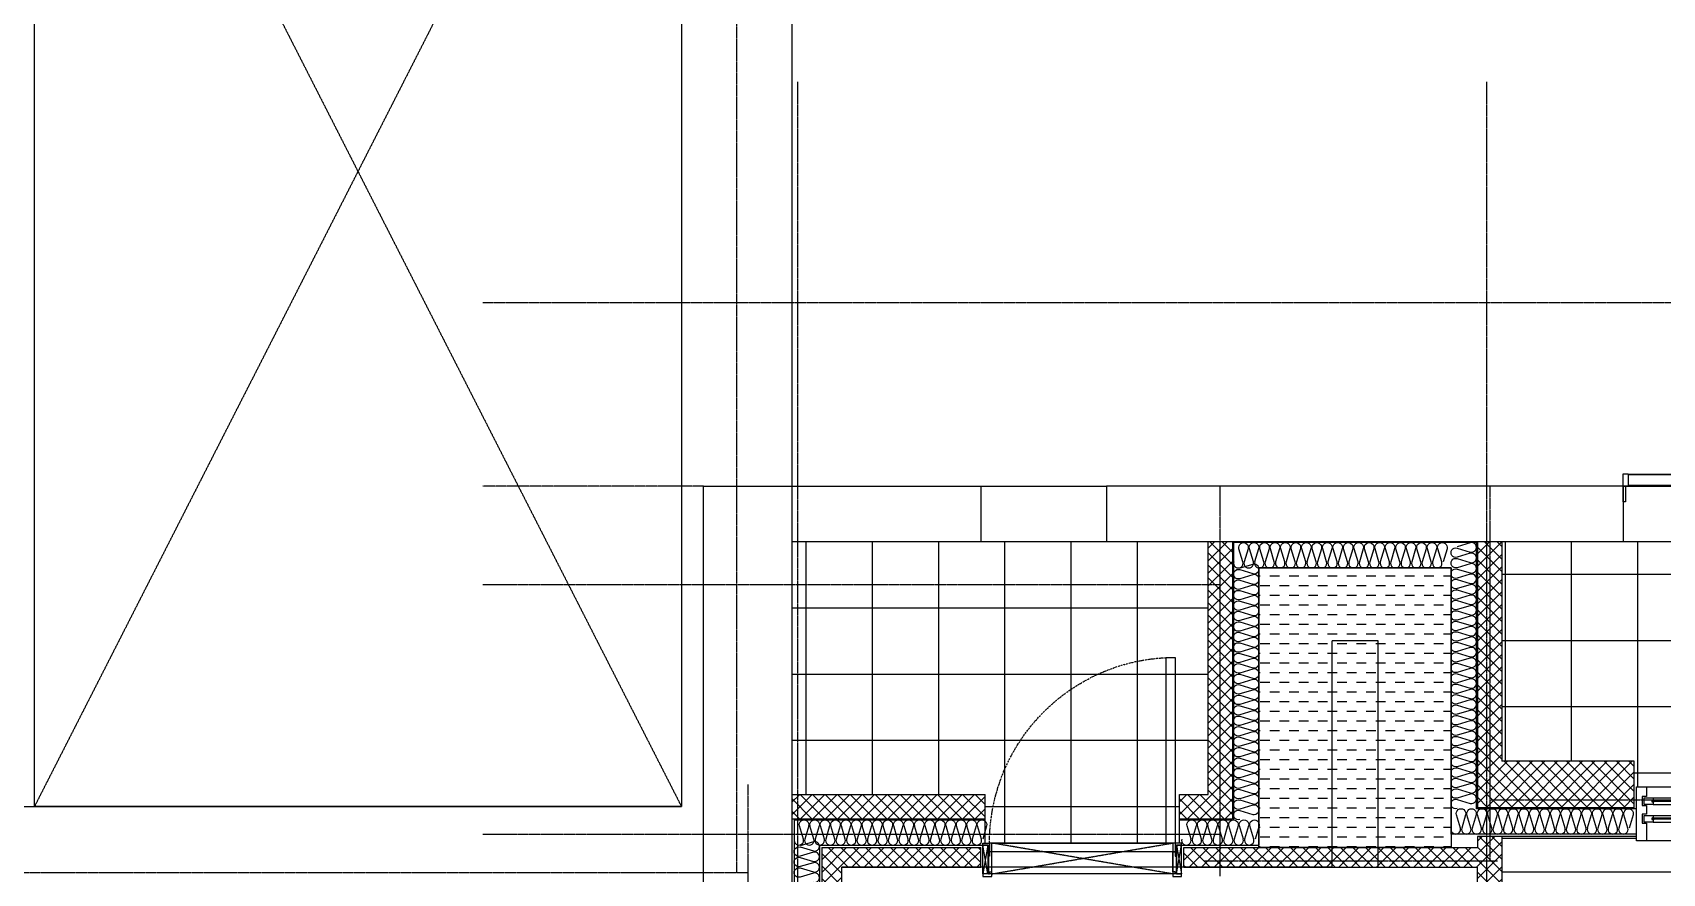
# Model space of a CAD drawing. Header units: millimetres. Extents: x 18456 to 179493, y -203649 to 469211.
# Drawn here: x 122248 to 129628, y 351515 to 355321 of the extents above; entities that cross this region are included whole.
import ezdxf

# ---------------------------------------------------------------- set-up
doc = ezdxf.new("R2010")
doc.units = ezdxf.units.MM
for name, pattern in [('X-평면도(기본형)$0$CEN', [52.5, 50, -1, 0.5, -1]), ('X-평면도(기본형)$0$CENN', [6.3, 4, -1, 0.3, -1]), ('X-평면도(기본형)$0$HID', [2.8, 1.8, -1]), ('X-평면도(기본형)$0$HID2', [7.5, 6, -1.5])]:
    doc.linetypes.add(name, pattern=pattern)
for name, color, linetype, true_color in [('X-평면도(기본형)$0$40HAT', 9, 'Continuous', 0x808080), ('X-평면도(기본형)$0$4ELE', 4, 'Continuous', 0x00ffff), ('X-평면도(기본형)$0$4GYP', 4, 'Continuous', 0x00ffff), ('X-평면도(기본형)$0$AHID', 5, 'X-평면도(기본형)$0$HID', 0x0000ff), ('X-평면도(기본형)$0$CEN', 1, 'X-평면도(기본형)$0$CEN', 0xff0000), ('X-평면도(기본형)$0$DOOR', 4, 'Continuous', 0x00ffff), ('X-평면도(기본형)$0$ETC', 9, 'Continuous', 0x808080), ('X-평면도(기본형)$0$FIN', 9, 'Continuous', 0x808080), ('X-평면도(기본형)$0$INS', 9, 'Continuous', 0x808080), ('X-평면도(기본형)$0$INSUL', 9, 'Continuous', 0x808080), ('X-평면도(기본형)$0$OPEN', 1, 'Continuous', 0xff0000), ('X-평면도(기본형)$0$TIL', 5, 'Continuous', 0x0000ff), ('X-평면도(기본형)$0$UIS', 7, 'X-평면도(기본형)$0$HID2', 0x000000), ('X-평면도(기본형)$0$W1', 2, 'Continuous', 0xffff00), ('X-평면도(기본형)$0$W2', 3, 'Continuous', 0x00ff00), ('X-평면도(기본형)$0$WID', 4, 'Continuous', 0x00ffff), ('X-평면도(기본형)$0$설비OPEN', 9, 'Continuous', 0x808080)]:
    doc.layers.add(name, color=color, linetype=linetype, true_color=true_color)
pattern_1 = [(315, (-174175.336, 75338.112), (28.2842712, 28.2842712), []), (45, (-174175.336, 75338.112), (-28.2842712, 28.2842712), [])]

# ---------------------------------------------------------------- blocks, each defined once
blk = doc.blocks.new('X-평면도(기본형)$0$DW1500')
at = {"layer": 'X-평면도(기본형)$0$WID', "color": 8, "true_color": 0x808080}
for p, q in [((1455, 0), (45, 0)), ((766.5, -63), (1428.5, -63)), ((766.5, -63), (766.5, -67)), ((766.5, -67), (1428.5, -67)), ((1428.5, -63), (1428.5, -67)), ((71.5, -98), (733.5, -98)), ((71.5, -98), (71.5, -102)), ((71.5, -102), (733.5, -102)), ((733.5, -98), (733.5, -102)), ((766.5, -143), (1428.5, -143)), ((766.5, -143), (766.5, -147)), ((766.5, -147), (1428.5, -147)), ((1428.5, -143), (1428.5, -147)), ((71.5, -178), (733.5, -178)), ((71.5, -178), (71.5, -182)), ((71.5, -182), (733.5, -182)), ((733.5, -178), (733.5, -182)), ((45, -245), (1455, -245))]:
    blk.add_line(p, q, dxfattribs=at)
at = {"layer": 'X-평면도(기본형)$0$WID', "color": 1, "true_color": 0xff0000}
blk.add_line((750, 50), (750, -295), dxfattribs=at)
at = {"layer": 'X-평면도(기본형)$0$WID'}
for p, q in [((1425, -50), (770, -50)), ((730, -85), (75, -85)), ((730, -115), (75, -115)), ((1425, -80), (770, -80)), ((1425, -130), (770, -130)), ((730, -165), (75, -165)), ((730, -195), (75, -195)), ((1425, -160), (770, -160))]:
    blk.add_line(p, q, dxfattribs=at)
for points in [[(0, -245), (45, -245), (45, -200), (25, -200), (25, -160), (45, -160), (45, -120), (25, -120), (25, -80), (45, -80), (45, 0), (0, 0)], [(1500, 0), (1455, 0), (1455, -45), (1475, -45), (1475, -85), (1455, -85), (1455, -125), (1475, -125), (1475, -165), (1455, -165), (1455, -245), (1500, -245)], [(770, -80), (730, -80), (730, -50), (770, -50), (770, -60), (764.5, -61.8), (764.5, -68.2), (770, -70)], [(1425, -80), (1465, -80), (1465, -50), (1425, -50), (1425, -60), (1430.5, -61.8), (1430.5, -68.2), (1425, -70)], [(75, -115), (35, -115), (35, -85), (75, -85), (75, -95), (69.5, -96.8), (69.5, -103.2), (75, -105)], [(730, -115), (770, -115), (770, -85), (730, -85), (730, -95), (735.5, -96.8), (735.5, -103.2), (730, -105)], [(770, -160), (730, -160), (730, -130), (770, -130), (770, -140), (764.5, -141.8), (764.5, -148.2), (770, -150)], [(1425, -160), (1465, -160), (1465, -130), (1425, -130), (1425, -140), (1430.5, -141.8), (1430.5, -148.2), (1425, -150)], [(75, -195), (35, -195), (35, -165), (75, -165), (75, -175), (69.5, -176.8), (69.5, -183.2), (75, -185)], [(730, -195), (770, -195), (770, -165), (730, -165), (730, -175), (735.5, -176.8), (735.5, -183.2), (730, -185)]]:
    blk.add_lwpolyline(points, close=True, dxfattribs=at)
at = {"layer": 'X-평면도(기본형)$0$WID', "color": 8, "true_color": 0x808080}
for points in [[(770, -59.2), (772.7, -60.6), (773.3, -61.6), (773.8, -63)], [(770, -70.8), (772.7, -69.4), (773.3, -68.4), (773.8, -67)], [(1425, -59.2), (1422.3, -60.6), (1421.7, -61.6), (1421.2, -63)], [(1425, -70.8), (1422.3, -69.4), (1421.7, -68.4), (1421.2, -67)], [(75, -94.2), (77.7, -95.6), (78.3, -96.6), (78.8, -98)], [(75, -105.8), (77.7, -104.4), (78.3, -103.4), (78.8, -102)], [(730, -94.2), (727.3, -95.6), (726.7, -96.6), (726.2, -98)], [(730, -105.8), (727.3, -104.4), (726.7, -103.4), (726.2, -102)], [(770, -139.2), (772.7, -140.6), (773.3, -141.6), (773.8, -143)], [(770, -150.8), (772.7, -149.4), (773.3, -148.4), (773.8, -147)], [(1425, -139.2), (1422.3, -140.6), (1421.7, -141.6), (1421.2, -143)], [(1425, -150.8), (1422.3, -149.4), (1421.7, -148.4), (1421.2, -147)], [(75, -174.2), (77.7, -175.6), (78.3, -176.6), (78.8, -178)], [(75, -185.8), (77.7, -184.4), (78.3, -183.4), (78.8, -182)], [(730, -174.2), (727.3, -175.6), (726.7, -176.6), (726.2, -178)], [(730, -185.8), (727.3, -184.4), (726.7, -183.4), (726.2, -182)]]:
    blk.add_lwpolyline(points, dxfattribs=at)
blk = doc.blocks.new('U268 (X-평면도(기본형)$0$ins-l)')
at = {"layer": 'X-평면도(기본형)$0$INSUL', "color": 8, "true_color": 0x808080}
for p, q in [((36.9, 24.2), (21.4, 75.8)), ((57.5, 75.8), (42, 24.2)), ((78.1, 24.2), (62.6, 75.8)), ((98.7, 75.8), (83.2, 24.2)), ((119.3, 24.2), (103.8, 75.8)), ((139.9, 75.8), (124.5, 24.2)), ((160.5, 24.2), (145.1, 75.8)), ((181.1, 75.8), (165.7, 24.2)), ((201.7, 24.2), (186.3, 75.8)), ((222.3, 75.8), (206.9, 24.2)), ((243, 24.2), (227.5, 75.8)), ((263.6, 75.8), (248.1, 24.2)), ((284.2, 24.2), (268.7, 75.8)), ((304.8, 75.8), (289.3, 24.2)), ((325.4, 24.2), (309.9, 75.8)), ((346, 75.8), (330.6, 24.2)), ((366.6, 24.2), (351.2, 75.8)), ((387.2, 75.8), (371.8, 24.2)), ((407.8, 24.2), (392.4, 75.8)), ((428.4, 75.8), (413, 24.2)), ((449.1, 24.2), (433.6, 75.8)), ((469.7, 75.8), (454.2, 24.2)), ((490.3, 24.2), (474.8, 75.8)), ((510.9, 75.8), (495.4, 24.2)), ((531.5, 24.2), (516, 75.8)), ((552.1, 75.8), (536.6, 24.2)), ((572.7, 24.2), (557.3, 75.8)), ((593.3, 75.8), (577.9, 24.2)), ((613.9, 24.2), (598.5, 75.8)), ((634.5, 75.8), (619.1, 24.2)), ((655.2, 24.2), (639.7, 75.8)), ((675.8, 75.8), (660.3, 24.2)), ((696.4, 24.2), (680.9, 75.8)), ((717, 75.8), (701.5, 24.2)), ((737.6, 24.2), (722.1, 75.8)), ((758.2, 75.8), (742.7, 24.2))]:
    blk.add_line(p, q, dxfattribs=at)
at = {"layer": 'X-평면도(기본형)$0$INSUL', "color": 8, "true_color": 0x808080, "extrusion": (0, 0, -1)}
for centre in [(-39.4, 81.2), (-80.7, 81.2), (-121.9, 81.2), (-163.1, 81.2), (-204.3, 81.2), (-245.5, 81.2), (-286.8, 81.2), (-328, 81.2), (-369.2, 81.2), (-410.4, 81.2), (-451.6, 81.2), (-492.9, 81.2), (-534.1, 81.2), (-575.3, 81.2), (-616.5, 81.2), (-657.7, 81.2), (-699, 81.2), (-740.2, 81.2)]:
    blk.add_arc(centre, 18.8, 343.30076, 196.69924, dxfattribs=at)
at = {"layer": 'X-평면도(기본형)$0$INSUL', "color": 8, "true_color": 0x808080}
for centre in [(18.8, 18.8), (60, 18.8), (101.3, 18.8), (142.5, 18.8), (183.7, 18.8), (224.9, 18.8), (266.1, 18.8), (307.4, 18.8), (348.6, 18.8), (389.8, 18.8), (431, 18.8), (472.2, 18.8), (513.5, 18.8), (554.7, 18.8), (595.9, 18.8), (637.1, 18.8), (678.3, 18.8), (719.6, 18.8)]:
    blk.add_arc(centre, 18.8, 163.30076, 16.69924, dxfattribs=at)
blk = doc.blocks.new('U267 (X-평면도(기본형)$0$ins-l)')
at = {"layer": 'X-평면도(기본형)$0$INSUL', "color": 8, "true_color": 0x808080}
for p, q in [((36.9, 24.2), (21.4, 75.8)), ((57.5, 75.8), (42, 24.2)), ((78.1, 24.2), (62.6, 75.8)), ((98.7, 75.8), (83.2, 24.2)), ((119.3, 24.2), (103.8, 75.8)), ((139.9, 75.8), (124.5, 24.2)), ((160.5, 24.2), (145.1, 75.8)), ((181.1, 75.8), (165.7, 24.2)), ((201.7, 24.2), (186.3, 75.8)), ((222.3, 75.8), (206.9, 24.2)), ((243, 24.2), (227.5, 75.8)), ((263.6, 75.8), (248.1, 24.2)), ((284.2, 24.2), (268.7, 75.8)), ((304.8, 75.8), (289.3, 24.2))]:
    blk.add_line(p, q, dxfattribs=at)
at = {"layer": 'X-평면도(기본형)$0$INSUL', "color": 8, "true_color": 0x808080, "extrusion": (0, 0, -1)}
for centre in [(-39.4, 81.2), (-80.7, 81.2), (-121.9, 81.2), (-163.1, 81.2), (-204.3, 81.2), (-245.5, 81.2), (-286.8, 81.2)]:
    blk.add_arc(centre, 18.8, 343.30076, 196.69924, dxfattribs=at)
at = {"layer": 'X-평면도(기본형)$0$INSUL', "color": 8, "true_color": 0x808080}
for centre in [(18.8, 18.8), (60, 18.8), (101.3, 18.8), (142.5, 18.8), (183.7, 18.8), (224.9, 18.8), (266.1, 18.8)]:
    blk.add_arc(centre, 18.8, 163.30076, 16.69924, dxfattribs=at)
blk = doc.blocks.new('U144 (X-평면도(기본형)$0$ins-l)')
at = {"layer": 'X-평면도(기본형)$0$INSUL', "color": 8, "true_color": 0x808080}
for p, q in [((36.9, 24.2), (21.4, 75.8)), ((57.5, 75.8), (42, 24.2)), ((78.1, 24.2), (62.6, 75.8)), ((98.7, 75.8), (83.2, 24.2)), ((119.3, 24.2), (103.8, 75.8)), ((139.9, 75.8), (124.5, 24.2)), ((160.5, 24.2), (145.1, 75.8)), ((181.1, 75.8), (165.7, 24.2)), ((201.7, 24.2), (186.3, 75.8)), ((222.3, 75.8), (206.9, 24.2)), ((243, 24.2), (227.5, 75.8)), ((263.6, 75.8), (248.1, 24.2)), ((284.2, 24.2), (268.7, 75.8)), ((304.8, 75.8), (289.3, 24.2)), ((325.4, 24.2), (309.9, 75.8)), ((346, 75.8), (330.6, 24.2)), ((366.6, 24.2), (351.2, 75.8)), ((387.2, 75.8), (371.8, 24.2)), ((407.8, 24.2), (392.4, 75.8)), ((428.4, 75.8), (413, 24.2)), ((449.1, 24.2), (433.6, 75.8)), ((469.7, 75.8), (454.2, 24.2)), ((490.3, 24.2), (474.8, 75.8)), ((510.9, 75.8), (495.4, 24.2)), ((531.5, 24.2), (516, 75.8)), ((552.1, 75.8), (536.6, 24.2)), ((572.7, 24.2), (557.3, 75.8)), ((593.3, 75.8), (577.9, 24.2)), ((613.9, 24.2), (598.5, 75.8)), ((634.5, 75.8), (619.1, 24.2)), ((655.2, 24.2), (639.7, 75.8)), ((675.8, 75.8), (660.3, 24.2)), ((696.4, 24.2), (680.9, 75.8)), ((717, 75.8), (701.5, 24.2)), ((737.6, 24.2), (722.1, 75.8)), ((758.2, 75.8), (742.7, 24.2)), ((778.8, 24.2), (763.4, 75.8)), ((799.4, 75.8), (784, 24.2)), ((820, 24.2), (804.6, 75.8)), ((840.6, 75.8), (825.2, 24.2)), ((861.3, 24.2), (845.8, 75.8)), ((881.9, 75.8), (866.4, 24.2)), ((902.5, 24.2), (887, 75.8)), ((923.1, 75.8), (907.6, 24.2)), ((943.7, 24.2), (928.2, 75.8)), ((964.3, 75.8), (948.8, 24.2)), ((984.9, 24.2), (969.5, 75.8)), ((1005.5, 75.8), (990.1, 24.2))]:
    blk.add_line(p, q, dxfattribs=at)
at = {"layer": 'X-평면도(기본형)$0$INSUL', "color": 8, "true_color": 0x808080, "extrusion": (0, 0, -1)}
for centre in [(-39.4, 81.2), (-80.7, 81.2), (-121.9, 81.2), (-163.1, 81.2), (-204.3, 81.2), (-245.5, 81.2), (-286.8, 81.2), (-328, 81.2), (-369.2, 81.2), (-410.4, 81.2), (-451.6, 81.2), (-492.9, 81.2), (-534.1, 81.2), (-575.3, 81.2), (-616.5, 81.2), (-657.7, 81.2), (-699, 81.2), (-740.2, 81.2), (-781.4, 81.2), (-822.6, 81.2), (-863.8, 81.2), (-905.1, 81.2), (-946.3, 81.2), (-987.5, 81.2)]:
    blk.add_arc(centre, 18.8, 343.30076, 196.69924, dxfattribs=at)
at = {"layer": 'X-평면도(기본형)$0$INSUL', "color": 8, "true_color": 0x808080}
for centre in [(18.8, 18.8), (60, 18.8), (101.3, 18.8), (142.5, 18.8), (183.7, 18.8), (224.9, 18.8), (266.1, 18.8), (307.4, 18.8), (348.6, 18.8), (389.8, 18.8), (431, 18.8), (472.2, 18.8), (513.5, 18.8), (554.7, 18.8), (595.9, 18.8), (637.1, 18.8), (678.3, 18.8), (719.6, 18.8), (760.8, 18.8), (802, 18.8), (843.2, 18.8), (884.4, 18.8), (925.7, 18.8), (966.9, 18.8)]:
    blk.add_arc(centre, 18.8, 163.30076, 16.69924, dxfattribs=at)
blk = doc.blocks.new('U128 (X-평면도(기본형)$0$ins-l)')
at = {"layer": 'X-평면도(기본형)$0$INSUL', "color": 8, "true_color": 0x808080}
for p, q in [((36.9, 24.2), (21.4, 75.8)), ((57.5, 75.8), (42, 24.2)), ((78.1, 24.2), (62.6, 75.8)), ((98.7, 75.8), (83.2, 24.2)), ((119.3, 24.2), (103.8, 75.8)), ((139.9, 75.8), (124.5, 24.2)), ((160.5, 24.2), (145.1, 75.8)), ((181.1, 75.8), (165.7, 24.2)), ((201.7, 24.2), (186.3, 75.8)), ((222.3, 75.8), (206.9, 24.2)), ((243, 24.2), (227.5, 75.8)), ((263.6, 75.8), (248.1, 24.2)), ((284.2, 24.2), (268.7, 75.8)), ((304.8, 75.8), (289.3, 24.2)), ((325.4, 24.2), (309.9, 75.8)), ((346, 75.8), (330.6, 24.2)), ((366.6, 24.2), (351.2, 75.8)), ((387.2, 75.8), (371.8, 24.2)), ((407.8, 24.2), (392.4, 75.8)), ((428.4, 75.8), (413, 24.2)), ((449.1, 24.2), (433.6, 75.8)), ((469.7, 75.8), (454.2, 24.2)), ((490.3, 24.2), (474.8, 75.8)), ((510.9, 75.8), (495.4, 24.2)), ((531.5, 24.2), (516, 75.8)), ((552.1, 75.8), (536.6, 24.2)), ((572.7, 24.2), (557.3, 75.8)), ((593.3, 75.8), (577.9, 24.2)), ((613.9, 24.2), (598.5, 75.8)), ((634.5, 75.8), (619.1, 24.2)), ((655.2, 24.2), (639.7, 75.8)), ((675.8, 75.8), (660.3, 24.2)), ((696.4, 24.2), (680.9, 75.8)), ((717, 75.8), (701.5, 24.2)), ((737.6, 24.2), (722.1, 75.8)), ((758.2, 75.8), (742.7, 24.2)), ((778.8, 24.2), (763.4, 75.8)), ((799.4, 75.8), (784, 24.2)), ((820, 24.2), (804.6, 75.8)), ((840.6, 75.8), (825.2, 24.2))]:
    blk.add_line(p, q, dxfattribs=at)
at = {"layer": 'X-평면도(기본형)$0$INSUL', "color": 8, "true_color": 0x808080, "extrusion": (0, 0, -1)}
for centre in [(-39.4, 81.2), (-80.7, 81.2), (-121.9, 81.2), (-163.1, 81.2), (-204.3, 81.2), (-245.5, 81.2), (-286.8, 81.2), (-328, 81.2), (-369.2, 81.2), (-410.4, 81.2), (-451.6, 81.2), (-492.9, 81.2), (-534.1, 81.2), (-575.3, 81.2), (-616.5, 81.2), (-657.7, 81.2), (-699, 81.2), (-740.2, 81.2), (-781.4, 81.2), (-822.6, 81.2)]:
    blk.add_arc(centre, 18.8, 343.30076, 196.69924, dxfattribs=at)
at = {"layer": 'X-평면도(기본형)$0$INSUL', "color": 8, "true_color": 0x808080}
for centre in [(18.8, 18.8), (60, 18.8), (101.3, 18.8), (142.5, 18.8), (183.7, 18.8), (224.9, 18.8), (266.1, 18.8), (307.4, 18.8), (348.6, 18.8), (389.8, 18.8), (431, 18.8), (472.2, 18.8), (513.5, 18.8), (554.7, 18.8), (595.9, 18.8), (637.1, 18.8), (678.3, 18.8), (719.6, 18.8), (760.8, 18.8), (802, 18.8)]:
    blk.add_arc(centre, 18.8, 163.30076, 16.69924, dxfattribs=at)
blk = doc.blocks.new('U143 (X-평면도(기본형)$0$ins-l)')
at = {"layer": 'X-평면도(기본형)$0$INSUL', "color": 8, "true_color": 0x808080}
for p, q in [((36.9, 24.2), (21.4, 75.8)), ((57.5, 75.8), (42, 24.2)), ((78.1, 24.2), (62.6, 75.8)), ((98.7, 75.8), (83.2, 24.2)), ((119.3, 24.2), (103.8, 75.8)), ((139.9, 75.8), (124.5, 24.2)), ((160.5, 24.2), (145.1, 75.8)), ((181.1, 75.8), (165.7, 24.2)), ((201.7, 24.2), (186.3, 75.8)), ((222.3, 75.8), (206.9, 24.2)), ((243, 24.2), (227.5, 75.8)), ((263.6, 75.8), (248.1, 24.2)), ((284.2, 24.2), (268.7, 75.8)), ((304.8, 75.8), (289.3, 24.2)), ((325.4, 24.2), (309.9, 75.8)), ((346, 75.8), (330.6, 24.2)), ((366.6, 24.2), (351.2, 75.8)), ((387.2, 75.8), (371.8, 24.2)), ((407.8, 24.2), (392.4, 75.8)), ((428.4, 75.8), (413, 24.2)), ((449.1, 24.2), (433.6, 75.8)), ((469.7, 75.8), (454.2, 24.2)), ((490.3, 24.2), (474.8, 75.8)), ((510.9, 75.8), (495.4, 24.2)), ((531.5, 24.2), (516, 75.8)), ((552.1, 75.8), (536.6, 24.2)), ((572.7, 24.2), (557.3, 75.8)), ((593.3, 75.8), (577.9, 24.2)), ((613.9, 24.2), (598.5, 75.8)), ((634.5, 75.8), (619.1, 24.2)), ((655.2, 24.2), (639.7, 75.8)), ((675.8, 75.8), (660.3, 24.2)), ((696.4, 24.2), (680.9, 75.8)), ((717, 75.8), (701.5, 24.2)), ((737.6, 24.2), (722.1, 75.8)), ((758.2, 75.8), (742.7, 24.2)), ((778.8, 24.2), (763.4, 75.8)), ((799.4, 75.8), (784, 24.2)), ((820, 24.2), (804.6, 75.8)), ((840.6, 75.8), (825.2, 24.2)), ((861.3, 24.2), (845.8, 75.8)), ((881.9, 75.8), (866.4, 24.2)), ((902.5, 24.2), (887, 75.8)), ((923.1, 75.8), (907.6, 24.2)), ((943.7, 24.2), (928.2, 75.8)), ((964.3, 75.8), (948.8, 24.2)), ((984.9, 24.2), (969.5, 75.8)), ((1005.5, 75.8), (990.1, 24.2)), ((1026.1, 24.2), (1010.7, 75.8)), ((1046.7, 75.8), (1031.3, 24.2))]:
    blk.add_line(p, q, dxfattribs=at)
at = {"layer": 'X-평면도(기본형)$0$INSUL', "color": 8, "true_color": 0x808080, "extrusion": (0, 0, -1)}
for centre in [(-39.4, 81.2), (-80.7, 81.2), (-121.9, 81.2), (-163.1, 81.2), (-204.3, 81.2), (-245.5, 81.2), (-286.8, 81.2), (-328, 81.2), (-369.2, 81.2), (-410.4, 81.2), (-451.6, 81.2), (-492.9, 81.2), (-534.1, 81.2), (-575.3, 81.2), (-616.5, 81.2), (-657.7, 81.2), (-699, 81.2), (-740.2, 81.2), (-781.4, 81.2), (-822.6, 81.2), (-863.8, 81.2), (-905.1, 81.2), (-946.3, 81.2), (-987.5, 81.2), (-1028.7, 81.2)]:
    blk.add_arc(centre, 18.8, 343.30076, 196.69924, dxfattribs=at)
at = {"layer": 'X-평면도(기본형)$0$INSUL', "color": 8, "true_color": 0x808080}
for centre in [(18.8, 18.8), (60, 18.8), (101.3, 18.8), (142.5, 18.8), (183.7, 18.8), (224.9, 18.8), (266.1, 18.8), (307.4, 18.8), (348.6, 18.8), (389.8, 18.8), (431, 18.8), (472.2, 18.8), (513.5, 18.8), (554.7, 18.8), (595.9, 18.8), (637.1, 18.8), (678.3, 18.8), (719.6, 18.8), (760.8, 18.8), (802, 18.8), (843.2, 18.8), (884.4, 18.8), (925.7, 18.8), (966.9, 18.8), (1008.1, 18.8)]:
    blk.add_arc(centre, 18.8, 163.30076, 16.69924, dxfattribs=at)
blk = doc.blocks.new('X-평면도(기본형)$0$pd900')
at = {"layer": 'X-평면도(기본형)$0$DOOR', "color": 1, "true_color": 0xff0000}
for p, q in [((23, 0), (0, 130)), ((23, 130), (0, 0)), ((877, 0), (900, 130)), ((877, 130), (900, 0))]:
    blk.add_line(p, q, dxfattribs=at)
at = {"layer": 'X-평면도(기본형)$0$DOOR'}
for p, q in [((30, 140), (870, 140)), ((30, 100), (870, 100))]:
    blk.add_line(p, q, dxfattribs=at)
at = {"layer": 'X-평면도(기본형)$0$DOOR', "color": 1, "linetype": 'X-평면도(기본형)$0$HID', "true_color": 0xff0000}
for p, q in [((40, 0), (860, 140)), ((860, 0), (40, 140))]:
    blk.add_line(p, q, dxfattribs=at)
at = {"layer": 'X-평면도(기본형)$0$DOOR', "color": 6, "true_color": 0xff00ff}
blk.add_lwpolyline([(30, 140), (70, 140), (70, 980), (30, 980)], close=True, dxfattribs=at)
at = {"layer": 'X-평면도(기본형)$0$DOOR'}
for points in [[(0, 130), (0, 140), (30, 140), (30, 85), (25, 85), (25, 130)], [(0, 0), (0, 130), (23, 130), (23, 0)], [(40, 100), (30, 100), (30, 80), (25, 80), (25, 0), (30, 0), (30, 10), (40, 10)], [(860, 100), (870, 100), (870, 80), (875, 80), (875, 0), (870, 0), (870, 10), (860, 10)], [(900, 130), (900, 140), (870, 140), (870, 85), (875, 85), (875, 130)], [(900, 0), (900, 130), (877, 130), (877, 0)], [(0, 0), (40, 0), (40, -12), (0, -12)], [(860, 0), (900, 0), (900, -12), (860, -12)]]:
    blk.add_lwpolyline(points, close=True, dxfattribs=at)
at = {"layer": 'X-평면도(기본형)$0$DOOR', "color": 1, "linetype": 'X-평면도(기본형)$0$HID', "true_color": 0xff0000}
blk.add_lwpolyline([(40, 0), (860, 0), (860, 140), (40, 140)], close=True, dxfattribs=at)
at = {"layer": 'X-평면도(기본형)$0$DOOR', "color": 1, "linetype": 'X-평면도(기본형)$0$CENN', "ltscale": 2, "true_color": 0xff0000}
blk.add_arc((30, 140), 840, 0, 87.2706, dxfattribs=at)
blk = doc.blocks.new('U139 (X-평면도(기본형)$0$ins-l)')
at = {"layer": 'X-평면도(기본형)$0$INSUL', "color": 8, "true_color": 0x808080}
for p, q in [((6446.5, 75.8), (6431.1, 24.2)), ((6467.1, 24.2), (6451.7, 75.8)), ((6487.7, 75.8), (6472.3, 24.2)), ((6508.3, 24.2), (6492.9, 75.8)), ((6529, 75.8), (6513.5, 24.2)), ((6549.6, 24.2), (6534.1, 75.8)), ((6570.2, 75.8), (6554.7, 24.2))]:
    blk.add_line(p, q, dxfattribs=at)
at = {"layer": 'X-평면도(기본형)$0$INSUL', "color": 8, "true_color": 0x808080, "extrusion": (0, 0, -1)}
for centre in [(-6428.5, 81.2), (-6469.7, 81.2), (-6510.9, 81.2), (-6552.1, 81.2)]:
    blk.add_arc(centre, 18.8, 343.30076, 196.69924, dxfattribs=at)
at = {"layer": 'X-평면도(기본형)$0$INSUL', "color": 8, "true_color": 0x808080}
for centre in [(6449.1, 18.8), (6490.3, 18.8), (6531.5, 18.8)]:
    blk.add_arc(centre, 18.8, 163.30076, 16.69924, dxfattribs=at)
blk = doc.blocks.new('U151 (X-평면도(기본형)$0$ins-l)')
at = {"layer": 'X-평면도(기본형)$0$INSUL', "color": 8, "true_color": 0x808080}
for p, q in [((36.9, 24.2), (21.4, 75.8)), ((57.5, 75.8), (42, 24.2)), ((78.1, 24.2), (62.6, 75.8)), ((98.7, 75.8), (83.2, 24.2)), ((119.3, 24.2), (103.8, 75.8)), ((139.9, 75.8), (124.5, 24.2)), ((160.5, 24.2), (145.1, 75.8)), ((181.1, 75.8), (165.7, 24.2)), ((201.7, 24.2), (186.3, 75.8)), ((222.3, 75.8), (206.9, 24.2)), ((243, 24.2), (227.5, 75.8)), ((263.6, 75.8), (248.1, 24.2)), ((284.2, 24.2), (268.7, 75.8)), ((304.8, 75.8), (289.3, 24.2)), ((325.4, 24.2), (309.9, 75.8)), ((346, 75.8), (330.6, 24.2)), ((366.6, 24.2), (351.2, 75.8)), ((387.2, 75.8), (371.8, 24.2)), ((407.8, 24.2), (392.4, 75.8)), ((428.4, 75.8), (413, 24.2)), ((449.1, 24.2), (433.6, 75.8)), ((469.7, 75.8), (454.2, 24.2)), ((490.3, 24.2), (474.8, 75.8)), ((510.9, 75.8), (495.4, 24.2)), ((531.5, 24.2), (516, 75.8)), ((552.1, 75.8), (536.6, 24.2)), ((572.7, 24.2), (557.3, 75.8)), ((593.3, 75.8), (577.9, 24.2)), ((613.9, 24.2), (598.5, 75.8)), ((634.5, 75.8), (619.1, 24.2)), ((655.2, 24.2), (639.7, 75.8)), ((675.8, 75.8), (660.3, 24.2)), ((696.4, 24.2), (680.9, 75.8)), ((717, 75.8), (701.5, 24.2))]:
    blk.add_line(p, q, dxfattribs=at)
at = {"layer": 'X-평면도(기본형)$0$INSUL', "color": 8, "true_color": 0x808080, "extrusion": (0, 0, -1)}
for centre in [(-39.4, 81.2), (-80.7, 81.2), (-121.9, 81.2), (-163.1, 81.2), (-204.3, 81.2), (-245.5, 81.2), (-286.8, 81.2), (-328, 81.2), (-369.2, 81.2), (-410.4, 81.2), (-451.6, 81.2), (-492.9, 81.2), (-534.1, 81.2), (-575.3, 81.2), (-616.5, 81.2), (-657.7, 81.2), (-699, 81.2)]:
    blk.add_arc(centre, 18.8, 343.30076, 196.69924, dxfattribs=at)
at = {"layer": 'X-평면도(기본형)$0$INSUL', "color": 8, "true_color": 0x808080}
for centre in [(18.8, 18.8), (60, 18.8), (101.3, 18.8), (142.5, 18.8), (183.7, 18.8), (224.9, 18.8), (266.1, 18.8), (307.4, 18.8), (348.6, 18.8), (389.8, 18.8), (431, 18.8), (472.2, 18.8), (513.5, 18.8), (554.7, 18.8), (595.9, 18.8), (637.1, 18.8), (678.3, 18.8)]:
    blk.add_arc(centre, 18.8, 163.30076, 16.69924, dxfattribs=at)
blk = doc.blocks.new('U165 (X-평면도(기본형)$0$ng)')
at = {"color": 0, "linetype": 'ByBlock', "lineweight": -2}
for p, q in [((-810, -103.5), (-810, 22.5)), ((-810, 22.5), (-800, 22.5)), ((-800, 22.5), (-800, -47.5)), ((800, 22.5), (810, 22.5)), ((800, -47.5), (800, 22.5)), ((810, 22.5), (810, -103.5)), ((-810, -47.5), (-788, -47.5)), ((-788, -47.5), (-788, -50.5)), ((788, -50.5), (-788, -50.5)), ((-788, -50.5), (-788, -100.5)), ((-788, -50.5), (788, -50.5)), ((788, -50.5), (788, -47.5)), ((788, -47.5), (810, -47.5)), ((788, -100.5), (788, -50.5)), ((-788, -103.5), (-810, -103.5)), ((-788, -100.5), (788, -100.5)), ((788, -100.5), (-788, -100.5)), ((-788, -100.5), (-788, -103.5)), ((788, -103.5), (788, -100.5)), ((810, -103.5), (788, -103.5))]:
    blk.add_line(p, q, dxfattribs=at)

msp = doc.modelspace()

# ---------------------------------------------------------------- hatches: boundary and pattern name
at = {"layer": 'X-평면도(기본형)$0$40HAT'}
h = msp.add_hatch(dxfattribs=at)
h.set_pattern_fill('H3', color=256, scale=40, style=0, pattern_type=2)
h.set_pattern_definition(pattern_1)
h.paths.add_polyline_path([(127441.3, 351762.4), (127441.3, 351872.4), (127571.3, 351872.4), (127571.3, 353017.4), (127681.3, 353017.4), (127681.3, 351762.4)], flags=0)
h = msp.add_hatch(dxfattribs=at)
h.set_pattern_fill('H3', color=256, scale=40, style=0, pattern_type=2)
h.set_pattern_definition(pattern_1)
h.paths.add_polyline_path([(129501.3, 351812.4), (129501.3, 352022.4), (128901.3, 352022.4), (128901.3, 353017.4), (128791.3, 353017.4), (128791.3, 351812.4)], flags=0)
h = msp.add_hatch(dxfattribs=at)
h.set_pattern_fill('H3', color=256, scale=40, style=0, pattern_type=2)
h.set_pattern_definition(pattern_1)
h.paths.add_polyline_path([(126561.3, 351762.4), (126561.3, 351872.4), (125686.3, 351872.4), (125686.3, 351762.4)], flags=0)
h = msp.add_hatch(dxfattribs=at)
h.set_pattern_fill('H3', color=256, scale=40, style=0, pattern_type=2)
h.set_pattern_definition(pattern_1)
h.paths.add_polyline_path([(127461.3, 351542.4), (127461.3, 351632.4), (128791.3, 351632.4), (128791.3, 351682.4), (128901.3, 351682.4), (128901.3, 349452.4), (128221.3, 349452.4), (128221.3, 349572.4), (127561.3, 349572.4), (127561.3, 349662.4), (128791.3, 349662.4), (128791.3, 351542.4), (127461.3, 351542.4)], flags=0)
h = msp.add_hatch(dxfattribs=at)
h.set_pattern_fill('H3', color=256, scale=40, style=0, pattern_type=2)
h.set_pattern_definition(pattern_1)
h.paths.add_polyline_path([(126541.3, 351542.4), (126541.3, 351632.4), (125821.3, 351632.4), (125821.3, 349452.4), (126791.3, 349452.4), (126791.3, 349662.4), (125911.3, 349662.4), (125911.3, 351542.4), (126541.3, 351542.4)], flags=0)
at = {"layer": 'X-평면도(기본형)$0$TIL'}
h = msp.add_hatch(dxfattribs=at)
h.set_pattern_fill('H3', color=256, scale=300, angle=45, style=0, pattern_type=2)
h.set_pattern_definition([(360, (-512482.68, 372669.67), (2e-13, 300), []), (90, (-512482.68, 372669.67), (-300, 9e-14), [])])
h.paths.add_polyline_path([(140631.3, 353847.4), (137281.3, 353847.4), (137281.3, 352952.4), (136531.3, 352952.4), (136531.3, 353847.4), (131776.3, 353847.4), (131776.3, 353017.4), (128901.3, 353017.4), (128901.3, 352022.4), (129501.3, 352022.4), (129501.3, 351907.4), (131021.3, 351907.4), (131021.3, 352022.4), (131571.3, 352022.4), (131571.3, 352612.4), (132471.3, 352612.4), (132471.3, 352497.4), (133991.3, 352497.4), (133991.3, 352612.4), (137661.3, 352612.4), (137661.3, 352497.4), (139181.3, 352497.4), (139181.3, 352612.4), (139581.3, 352612.4), (139731.3, 352612.4), (140631.3, 352612.4)], flags=0)
at = {"layer": 'X-평면도(기본형)$0$설비OPEN'}
h = msp.add_hatch(dxfattribs=at)
h.set_pattern_fill('DASH', color=256, scale=350, style=0, pattern_type=2)
h.set_pattern_definition([(0, (94206.276, 90667.386), (43.75, 43.75), [43.75, -43.75])])
h.paths.add_polyline_path([(128671.3, 351632.4), (127801.3, 351632.4), (127801.3, 352897.4), (128671.3, 352897.4)], flags=0)

# ---------------------------------------------------------------- linework, layer by layer
at = {"layer": 'X-평면도(기본형)$0$4ELE'}
for p, q in [((126541.3, 353267.4), (127111.3, 353267.4)), ((129451.3, 353267.4), (131071.3, 353267.4)), ((126541.3, 353017.4), (127111.3, 353017.4)), ((129451.3, 353017.4), (131071.3, 353017.4))]:
    msp.add_line(p, q, dxfattribs=at)
at = {"layer": 'X-평면도(기본형)$0$4GYP'}
for p, q in [((129511.3, 351682.4), (128901.3, 351682.4)), ((129511.3, 351672.4), (128901.3, 351672.4))]:
    msp.add_line(p, q, dxfattribs=at)
at = {"layer": 'X-평면도(기본형)$0$AHID'}
msp.add_line((128901.3, 351522.4), (131621.3, 351522.4), dxfattribs=at)
at = {"layer": 'X-평면도(기본형)$0$CEN'}
for p, q in [((125436.3, 351517.4), (125436.3, 363602.4)), ((125711.3, 355097.4), (125711.3, 341277.4)), ((128831.3, 355097.4), (128831.3, 349342.4)), ((131526.3, 354097.4), (124286.3, 354097.4)), ((125286.3, 353267.4), (124286.3, 353267.4)), ((127626.3, 351502.4), (127626.3, 353267.4)), ((128846.3, 353267.4), (128846.3, 351572.4)), ((124286.3, 352822.4), (127626.3, 352822.4)), ((125486.3, 351917.4), (125486.3, 341252.4)), ((128846.3, 351847.4), (131771.3, 351847.4)), ((124286.3, 351692.4), (127626.3, 351692.4)), ((127551.3, 351572.4), (128881.3, 351572.4)), ((125486.3, 351517.4), (117586.3, 351517.4))]:
    msp.add_line(p, q, dxfattribs=at)
at = {"layer": 'X-평면도(기본형)$0$FIN'}
for p, q in [((126561.3, 351652.4), (126561.3, 351762.4)), ((127441.3, 351652.4), (127441.3, 351762.4))]:
    msp.add_line(p, q, dxfattribs=at)
at = {"layer": 'X-평면도(기본형)$0$INS'}
for p, q in [((127686.3, 353012.4), (127686.3, 351757.4)), ((128786.3, 353012.4), (127686.3, 353012.4)), ((128786.3, 351807.4), (128786.3, 353012.4)), ((127801.3, 352897.4), (127801.3, 351642.4)), ((128671.3, 352897.4), (127801.3, 352897.4)), ((128671.3, 351692.4), (128671.3, 352897.4)), ((125696.3, 351757.4), (126561.3, 351757.4)), ((125696.3, 351757.4), (125696.3, 343987.4)), ((127441.3, 351757.4), (127686.3, 351757.4)), ((129511.3, 351807.4), (128786.3, 351807.4)), ((129511.3, 351692.4), (128671.3, 351692.4)), ((125811.3, 351642.4), (126551.3, 351642.4)), ((125811.3, 351642.4), (125811.3, 344102.4)), ((127451.3, 351642.4), (127801.3, 351642.4))]:
    msp.add_line(p, q, dxfattribs=at)
at = {"layer": 'X-평면도(기본형)$0$OPEN', "linetype": 'X-평면도(기본형)$0$HID'}
for p, q in [((125186.3, 357567.4), (122256.3, 351817.4)), ((122256.3, 357567.4), (125186.3, 351817.4))]:
    msp.add_line(p, q, dxfattribs=at)
msp.add_lwpolyline([(122256.3, 357567.4), (125186.3, 357567.4), (125186.3, 351817.4), (122256.3, 351817.4)], close=True, dxfattribs=at)
at = {"layer": 'X-평면도(기본형)$0$TIL'}
for p, q in [((125751.3, 351872.4), (125751.3, 353017.4)), ((126051.3, 351872.4), (126051.3, 353017.4)), ((126351.3, 351872.4), (126351.3, 353017.4)), ((126651.3, 351652.4), (126651.3, 353017.4)), ((126951.3, 351652.4), (126951.3, 353017.4)), ((127251.3, 351652.4), (127251.3, 353017.4)), ((125686.3, 352717.4), (127571.3, 352717.4)), ((125686.3, 352417.4), (127571.3, 352417.4)), ((125686.3, 352117.4), (127571.3, 352117.4)), ((126561.3, 351817.4), (127441.3, 351817.4))]:
    msp.add_line(p, q, dxfattribs=at)
at = {"layer": 'X-평면도(기본형)$0$UIS'}
msp.add_lwpolyline([(128341.3, 351542.4), (128341.3, 352567.4), (128131.3, 352567.4), (128131.3, 351542.4), (125911.3, 351542.4), (125911.3, 349662.4), (126136.3, 349662.4), (126136.3, 344427.4), (131311.3, 344427.4), (131311.3, 344682.4), (131171.3, 344682.4), (131171.3, 345452.4), (131621.3, 345452.4)], dxfattribs=at)
at = {"layer": 'X-평면도(기본형)$0$W1'}
for p, q in [((125186.3, 358274.9), (125186.3, 351817.4)), ((125686.3, 358274.9), (125686.3, 351317.4)), ((125286.3, 342277.4), (125286.3, 353267.4)), ((125286.3, 353267.4), (126541.3, 353267.4)), ((126541.3, 353267.4), (126541.3, 353017.4)), ((127111.3, 353267.4), (127111.3, 353017.4)), ((129451.3, 353267.4), (127111.3, 353267.4)), ((129451.3, 353267.4), (129451.3, 353017.4)), ((125686.3, 353017.4), (125686.3, 343977.4)), ((125686.3, 353017.4), (126541.3, 353017.4)), ((127111.3, 353017.4), (129451.3, 353017.4)), ((121726.3, 351817.4), (125186.3, 351817.4))]:
    msp.add_line(p, q, dxfattribs=at)
at = {"layer": 'X-평면도(기본형)$0$W2'}
for p, q in [((127571.3, 353017.4), (127681.3, 353017.4)), ((127571.3, 351872.4), (127571.3, 353017.4)), ((127681.3, 353017.4), (127681.3, 351762.4)), ((128791.3, 353017.4), (128791.3, 351812.4)), ((128791.3, 353017.4), (128901.3, 353017.4)), ((128901.3, 353017.4), (128901.3, 352022.4)), ((129501.3, 352022.4), (128901.3, 352022.4)), ((129501.3, 351812.4), (129501.3, 352022.4)), ((125686.3, 351872.4), (125686.3, 351762.4)), ((125686.3, 351872.4), (126561.3, 351872.4)), ((126561.3, 351762.4), (126561.3, 351872.4)), ((127441.3, 351762.4), (127441.3, 351872.4)), ((127441.3, 351872.4), (127571.3, 351872.4)), ((125686.3, 351762.4), (126561.3, 351762.4)), ((127441.3, 351762.4), (127681.3, 351762.4)), ((129501.3, 351812.4), (128791.3, 351812.4)), ((128901.3, 351682.4), (128791.3, 351682.4)), ((128791.3, 351682.4), (128791.3, 351632.4)), ((128901.3, 351682.4), (128901.3, 349452.4)), ((125821.3, 351632.4), (126541.3, 351632.4)), ((125821.3, 351632.4), (125821.3, 349452.4)), ((126541.3, 351542.4), (126541.3, 351632.4)), ((127461.3, 351542.4), (127461.3, 351632.4)), ((127461.3, 351632.4), (128791.3, 351632.4)), ((125911.3, 351542.4), (126541.3, 351542.4)), ((125911.3, 351542.4), (125911.3, 349662.4)), ((127461.3, 351542.4), (128791.3, 351542.4)), ((128791.3, 349662.4), (128791.3, 351542.4))]:
    msp.add_line(p, q, dxfattribs=at)
at = {"layer": 'X-평면도(기본형)$0$설비OPEN'}
msp.add_lwpolyline([(128671.3, 351632.4), (127801.3, 351632.4), (127801.3, 352897.4), (128671.3, 352897.4)], close=True, dxfattribs=at)

# ---------------------------------------------------------------- block references
at = {"layer": 'X-평면도(기본형)$0$DOOR', "xscale": -1}
for name, p in [('X-평면도(기본형)$0$pd900', (127451.3, 351512.4)), ('X-평면도(기본형)$0$DW1500', (131011.3, 351907.4))]:
    msp.add_blockref(name, p, dxfattribs=at)
at = {"layer": 'X-평면도(기본형)$0$ETC', "rotation": 180}
msp.add_blockref('U165 (X-평면도(기본형)$0$ng)', (130261.3, 353219.9), dxfattribs=at)
at = {"layer": 'X-평면도(기본형)$0$INSUL', "xscale": 1.149999999999999, "yscale": 1.149999999999999, "zscale": 1.149999999999999}
for name, p in [('U128 (X-평면도(기본형)$0$ins-l)', (127686.3, 352897.4)), ('U268 (X-평면도(기본형)$0$ins-l)', (125696.3, 351642.4)), ('U267 (X-평면도(기본형)$0$ins-l)', (127451.3, 351642.4)), ('U151 (X-평면도(기본형)$0$ins-l)', (128671.3, 351692.4))]:
    msp.add_blockref(name, p, dxfattribs=at)
at = {"layer": 'X-평면도(기본형)$0$INSUL', "xscale": -1.149999999999999, "yscale": 1.149999999999999, "zscale": 1.149999999999999, "rotation": 270}
for name, p in [('U143 (X-평면도(기본형)$0$ins-l)', (128671.3, 351807.4)), ('U144 (X-평면도(기본형)$0$ins-l)', (127686.3, 351757.4)), ('U139 (X-평면도(기본형)$0$ins-l)', (125696.3, 344102.4))]:
    msp.add_blockref(name, p, dxfattribs=at)

doc.saveas('drawing.dxf')
